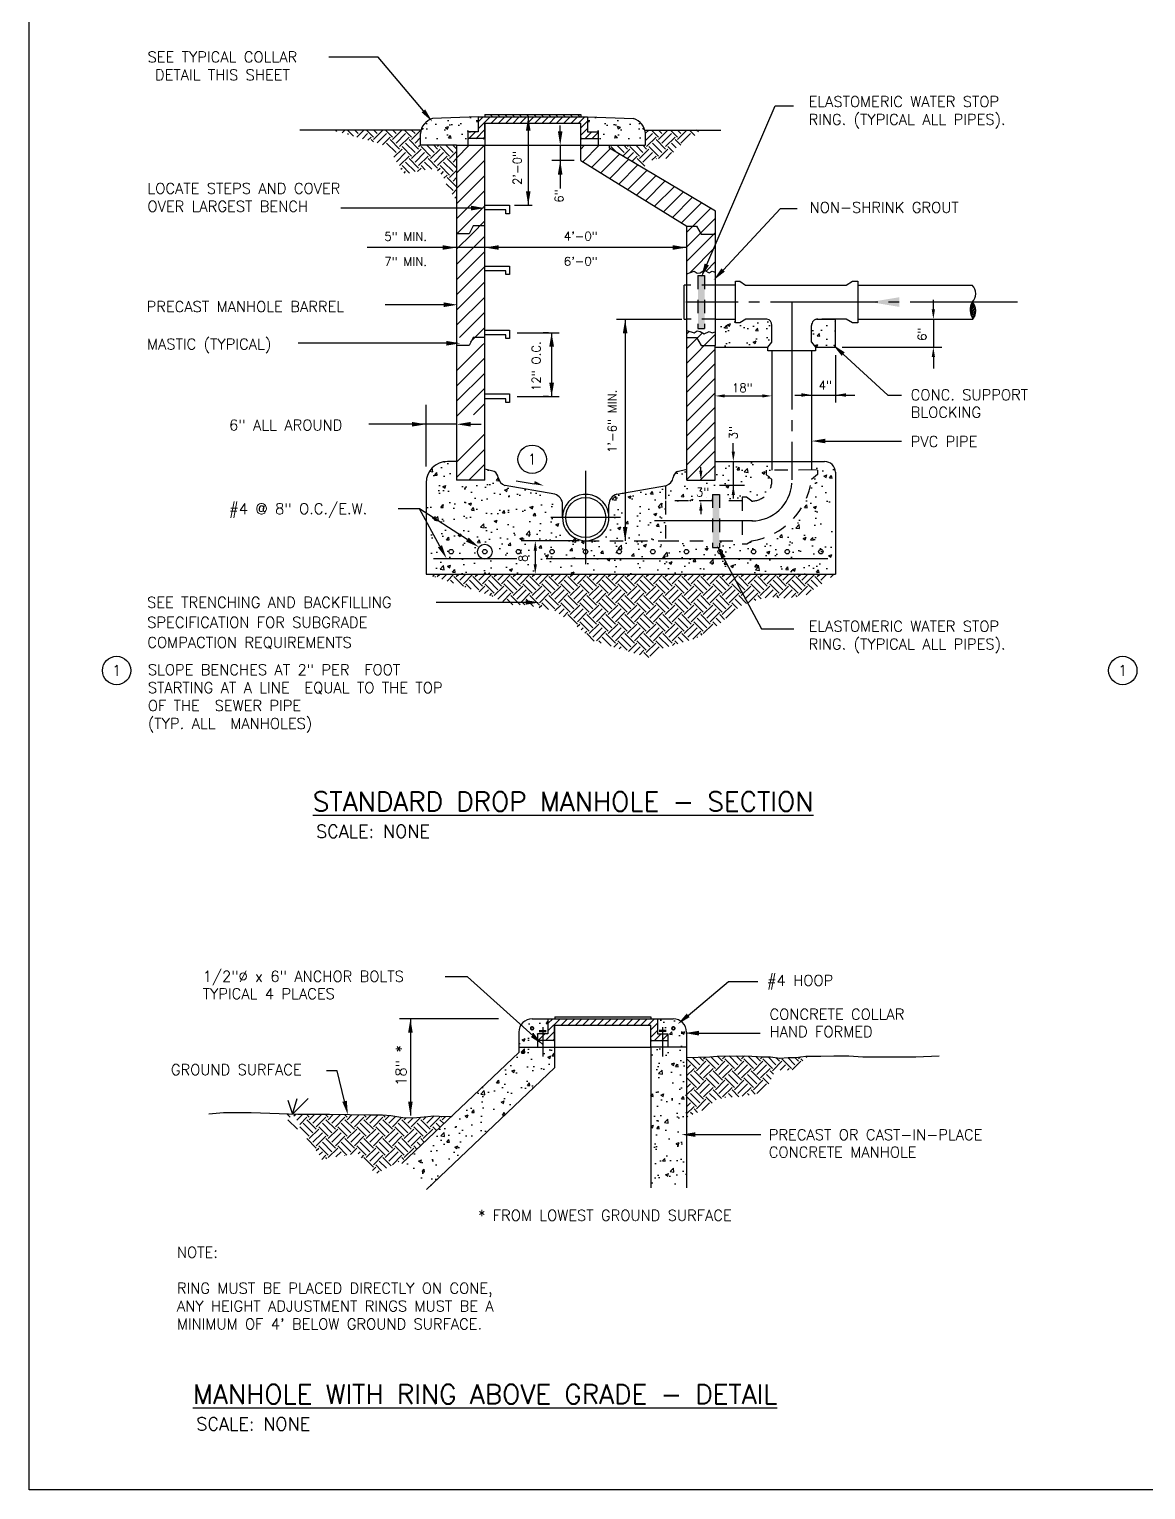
# Model space of a CAD drawing. Header units: inches. Extents: x 2.6 to 32.3, y 1.6 to 22.4.
# Drawn here: x 2.56 to 12.96, y 1.62 to 15.2 of the extents above; entities that cross this region are included whole.
import ezdxf
from ezdxf.enums import TextEntityAlignment as Align

# ---------------------------------------------------------------- set-up
doc = ezdxf.new("R2010")
doc.units = ezdxf.units.IN
doc.header["$MEASUREMENT"] = 0
doc.linetypes.add('CL7', pattern=[1.1875, 1, -0.0625, 0.0625, -0.0625])
doc.linetypes.add('HD2', pattern=[0.1875, 0.125, -0.0625])
for name, color, linetype in [('W-ANNO-COMM-CENT', 1, 'CL7'), ('W-ANNO-TXT2', 2, 'Continuous'), ('W-ANNO-TXT4', 4, 'Continuous'), ('W-COMM-DET1', 1, 'Continuous'), ('W-COMM-DET2', 2, 'Continuous'), ('W-COMM-DET3', 3, 'Continuous'), ('W-COMM-DET4', 4, 'Continuous'), ('W-XANNO-COMM-TXT2', 2, 'Continuous'), ('W-XANNO-COMM-TXT4', 4, 'Continuous'), ('W-XCOMM-DET1', 1, 'Continuous'), ('W-XCOMM-DET2', 2, 'Continuous'), ('W-XCOMM-DET3', 3, 'Continuous'), ('W-XCOMM-DET4', 4, 'Continuous')]:
    doc.layers.add(name, color=color, linetype=linetype)
doc.styles.add('10', font='ROMANS.shx', dxfattribs={"height": 0.1})
doc.styles.add('12', font='ROMANS.shx', dxfattribs={"height": 0.12})
doc.styles.add('18', font='ROMANS.shx', dxfattribs={"height": 0.18})
doc.styles.add('6', font='ROMANS', dxfattribs={"height": 0.06})
doc.styles.add('8', font='ROMANS.shx', dxfattribs={"height": 0.08})
pattern_1 = [(45, (0, 46.28589), (1e-17, 0.1767767), [0.125, -0.125]), (45, (-0.03315, 46.31904), (1e-17, 0.1767767), [0.125, -0.125]), (45, (-0.06629, 46.35218), (1e-17, 0.1767767), [0.125, -0.125]), (135, (-0.06629, 46.37428), (-0.1767767, 3e-17), [0.125, -0.125]), (135, (-0.03315, 46.40742), (-0.1767767, 3e-17), [0.125, -0.125]), (135, (1e-17, 46.44057), (-0.1767767, 3e-17), [0.125, -0.125])]
pattern_2 = [(50, (2.35437, -43.33512), (0.2869041, -0.0251009), [0.03, -0.33]), (355, (2.35437, -43.33512), (-0.0555005, 0.3008769), [0.024, -0.264]), (100.4514, (2.37827, -43.3372), (0.2314038, 0.2757758), [0.025496, -0.2804568]), (46.1842, (2.35437, -43.25512), (0.4268964, -0.0662076), [0.045, -0.495]), (96.6356, (2.38994, -43.26064), (0.373865, 0.389647), [0.038244, -0.4206852]), (351.1842, (2.35437, -43.2551), (0.3738648, 0.3896474), [0.036, -0.396]), (21, (2.39437, -43.27512), (0.2387628, -0.1610476), [0.03, -0.33]), (326, (2.39437, -43.27512), (0.0973261, 0.29006), [0.024, -0.264]), (71.4514, (2.41426, -43.28854), (0.336089, 0.1290122), [0.025496, -0.2804568]), (37.5, (2.35437, -43.33512), (0.00486394, 0.13315754), [0, -0.2608, 0, -0.268, 0, -0.265]), (7.5, (2.35437, -43.33512), (0.1052278, 0.1577647), [0, -0.1528, 0, -0.2548, 0, -0.101]), (327.5, (2.26517, -43.33512), (0.21352897, -0.00902195), [0, -0.1, 0, -0.312, 0, -0.414]), (317.5, (2.22517, -43.33512), (0.2332745, 0.040042), [0, -0.13, 0, -0.2072, 0, -0.294])]

# ---------------------------------------------------------------- blocks, each defined once
blk = doc.blocks.new('*X8')
at = {"color": 0}
for p, q in [((13.229, 21.361), (13.377, 21.509)), ((13.229, 21.449), (13.288, 21.509)), ((13.384, 21.427), (13.465, 21.509)), ((13.472, 21.427), (13.554, 21.509)), ((13.561, 21.427), (13.642, 21.509)), ((13.649, 21.427), (13.73, 21.509)), ((13.738, 21.427), (13.819, 21.509)), ((13.826, 21.427), (13.907, 21.509)), ((13.914, 21.427), (13.996, 21.509)), ((14.003, 21.427), (14.084, 21.509)), ((14.091, 21.427), (14.172, 21.509)), ((14.179, 21.427), (14.261, 21.509)), ((14.268, 21.427), (14.349, 21.509)), ((14.356, 21.427), (14.437, 21.509)), ((14.445, 21.427), (14.526, 21.509)), ((13.102, 21.322), (13.103, 21.323)), ((13.11, 21.242), (13.191, 21.323)), ((13.199, 21.242), (13.31, 21.354)), ((14.48, 21.374), (14.561, 21.455)), ((14.48, 21.285), (14.561, 21.367)), ((14.525, 21.242), (14.606, 21.323)), ((14.613, 21.242), (14.688, 21.317)), ((13.287, 21.242), (13.31, 21.265))]:
    blk.add_line(p, q, dxfattribs=at)
blk = doc.blocks.new('*X9')
at = {"color": 0}
for p, q in [((13.316, 21.509), (13.312, 21.513)), ((13.405, 21.509), (13.38, 21.534)), ((13.493, 21.509), (13.468, 21.534)), ((13.582, 21.509), (13.557, 21.534)), ((13.67, 21.509), (13.645, 21.534)), ((13.758, 21.509), (13.733, 21.534)), ((13.847, 21.509), (13.822, 21.534)), ((13.935, 21.509), (13.91, 21.534)), ((14.024, 21.509), (13.999, 21.534)), ((14.112, 21.509), (14.087, 21.534)), ((14.2, 21.509), (14.175, 21.534)), ((14.289, 21.509), (14.264, 21.534)), ((14.377, 21.509), (14.352, 21.534)), ((14.465, 21.509), (14.44, 21.534))]:
    blk.add_line(p, q, dxfattribs=at)
blk = doc.blocks.new('*X10')
at = {"color": 0}
for p, q in [((19.401, 21.08), (19.424, 21.104)), ((19.412, 21.109), (19.416, 21.113)), ((19.393, 21.037), (19.438, 21.082)), ((19.393, 21.02), (19.444, 21.07)), ((19.395, 21.057), (19.432, 21.093)), ((19.395, 21.003), (19.449, 21.057)), ((19.397, 20.988), (19.452, 21.043)), ((19.401, 20.974), (19.454, 21.027)), ((19.405, 20.961), (19.454, 21.01)), ((19.411, 20.948), (19.451, 20.989)), ((19.417, 20.937), (19.442, 20.962))]:
    blk.add_line(p, q, dxfattribs=at)
blk = doc.blocks.new('CNOTE')
blk.add_circle((0, 0), 0.132)
at = {"style": '10'}
blk.add_attdef('NOTE', text='', height=0.1, dxfattribs=at).set_placement((0, 0), align=Align.MIDDLE)
blk = doc.blocks.new('*X13')
at = {"color": 0}
for p, q in [((25.566, 12.64), (25.536, 12.67)), ((25.601, 12.652), (25.617, 12.668)), ((25.628, 12.613), (25.682, 12.667)), ((25.654, 12.573), (25.721, 12.64)), ((25.743, 12.64), (25.716, 12.667)), ((25.743, 12.617), (25.791, 12.666)), ((25.776, 12.584), (25.857, 12.665)), ((25.809, 12.551), (25.898, 12.64)), ((25.92, 12.64), (25.894, 12.665)), ((25.92, 12.617), (25.967, 12.664)), ((25.953, 12.584), (26.032, 12.663)), ((25.986, 12.551), (26.075, 12.64)), ((26.097, 12.64), (26.074, 12.663)), ((26.097, 12.617), (26.141, 12.661)), ((26.13, 12.584), (26.206, 12.66)), ((26.163, 12.551), (26.251, 12.64)), ((26.273, 12.64), (26.253, 12.66)), ((26.273, 12.617), (26.315, 12.659)), ((26.307, 12.584), (26.381, 12.659)), ((26.34, 12.551), (26.428, 12.64)), ((26.45, 12.64), (26.432, 12.658)), ((26.45, 12.617), (26.486, 12.653)), ((26.483, 12.584), (26.544, 12.645)), ((26.517, 12.551), (26.602, 12.636)), ((26.693, 12.551), (26.778, 12.636)), ((26.804, 12.617), (26.827, 12.641)), ((26.837, 12.584), (26.902, 12.65)), ((26.87, 12.551), (26.958, 12.64)), ((26.981, 12.64), (26.975, 12.645)), ((26.981, 12.617), (27.008, 12.645)), ((25.633, 12.529), (25.544, 12.617)), ((25.743, 12.463), (25.655, 12.551)), ((25.776, 12.496), (25.688, 12.584)), ((25.809, 12.529), (25.721, 12.617)), ((25.743, 12.441), (25.831, 12.529)), ((25.92, 12.463), (25.831, 12.551)), ((25.953, 12.496), (25.865, 12.584)), ((25.986, 12.529), (25.898, 12.617)), ((25.92, 12.441), (26.008, 12.529)), ((26.097, 12.463), (26.008, 12.551)), ((26.13, 12.496), (26.041, 12.584)), ((26.163, 12.529), (26.075, 12.617)), ((26.097, 12.441), (26.185, 12.529)), ((26.273, 12.463), (26.185, 12.551)), ((26.307, 12.496), (26.218, 12.584)), ((26.34, 12.529), (26.251, 12.617)), ((26.273, 12.441), (26.362, 12.529)), ((26.45, 12.463), (26.362, 12.551)), ((26.483, 12.496), (26.395, 12.584)), ((26.517, 12.529), (26.428, 12.617)), ((26.45, 12.441), (26.539, 12.529)), ((26.627, 12.463), (26.539, 12.551)), ((26.66, 12.496), (26.572, 12.584)), ((26.693, 12.529), (26.605, 12.617)), ((26.627, 12.617), (26.641, 12.631)), ((26.627, 12.441), (26.715, 12.529)), ((26.66, 12.584), (26.709, 12.633)), ((26.804, 12.463), (26.715, 12.551)), ((26.837, 12.496), (26.749, 12.584)), ((26.87, 12.529), (26.782, 12.617)), ((26.804, 12.441), (26.892, 12.529)), ((26.93, 12.513), (26.892, 12.551)), ((26.964, 12.545), (26.925, 12.584)), ((26.998, 12.578), (26.958, 12.617)), ((25.809, 12.352), (25.721, 12.441)), ((25.776, 12.408), (25.865, 12.496)), ((25.809, 12.374), (25.898, 12.463)), ((25.92, 12.286), (25.831, 12.374)), ((25.953, 12.319), (25.865, 12.408)), ((25.986, 12.352), (25.898, 12.441)), ((25.953, 12.408), (26.041, 12.496)), ((25.986, 12.374), (26.075, 12.463)), ((26.094, 12.288), (26.008, 12.374)), ((26.13, 12.319), (26.041, 12.408)), ((26.163, 12.352), (26.075, 12.441)), ((26.13, 12.408), (26.218, 12.496)), ((26.163, 12.374), (26.251, 12.463)), ((26.273, 12.286), (26.185, 12.374)), ((26.307, 12.319), (26.218, 12.408)), ((26.34, 12.352), (26.251, 12.441)), ((26.307, 12.408), (26.395, 12.496)), ((26.34, 12.374), (26.428, 12.463)), ((26.45, 12.286), (26.362, 12.374)), ((26.483, 12.319), (26.395, 12.408)), ((26.517, 12.352), (26.428, 12.441)), ((26.483, 12.408), (26.572, 12.496)), ((26.517, 12.374), (26.605, 12.463)), ((26.627, 12.286), (26.539, 12.374)), ((26.66, 12.319), (26.572, 12.408)), ((26.693, 12.352), (26.605, 12.441)), ((26.66, 12.408), (26.749, 12.496)), ((26.693, 12.374), (26.782, 12.463)), ((26.749, 12.341), (26.715, 12.374)), ((26.783, 12.373), (26.749, 12.408)), ((26.817, 12.406), (26.782, 12.441)), ((25.809, 12.33), (25.831, 12.352)), ((25.834, 12.289), (25.865, 12.319)), ((25.859, 12.248), (25.898, 12.286)), ((25.907, 12.254), (25.898, 12.264)), ((25.92, 12.264), (26.008, 12.352)), ((25.992, 12.27), (26.041, 12.319)), ((26.073, 12.284), (26.075, 12.286)), ((26.127, 12.294), (26.185, 12.352)), ((26.198, 12.299), (26.218, 12.319)), ((26.229, 12.263), (26.251, 12.286)), ((26.34, 12.175), (26.251, 12.264)), ((26.273, 12.264), (26.362, 12.352)), ((26.307, 12.231), (26.395, 12.319)), ((26.34, 12.198), (26.428, 12.286)), ((26.461, 12.165), (26.395, 12.231)), ((26.505, 12.187), (26.428, 12.264)), ((26.45, 12.264), (26.539, 12.352)), ((26.483, 12.231), (26.572, 12.319)), ((26.517, 12.198), (26.605, 12.286)), ((26.578, 12.225), (26.572, 12.231)), ((26.622, 12.247), (26.605, 12.264)), ((26.627, 12.264), (26.715, 12.352)), ((26.331, 12.145), (26.362, 12.175)), ((26.417, 12.142), (26.362, 12.198)), ((26.371, 12.119), (26.395, 12.142))]:
    blk.add_line(p, q, dxfattribs=at)
blk = doc.blocks.new('*X12')
at = {"color": 0}
for p, q in [((13.229, 21.361), (13.377, 21.509)), ((13.229, 21.449), (13.288, 21.509)), ((13.384, 21.427), (13.465, 21.509)), ((13.472, 21.427), (13.554, 21.509)), ((13.561, 21.427), (13.642, 21.509)), ((13.649, 21.427), (13.73, 21.509)), ((13.738, 21.427), (13.819, 21.509)), ((13.826, 21.427), (13.907, 21.509)), ((13.914, 21.427), (13.996, 21.509)), ((14.003, 21.427), (14.084, 21.509)), ((14.091, 21.427), (14.172, 21.509)), ((14.179, 21.427), (14.261, 21.509)), ((14.268, 21.427), (14.349, 21.509)), ((14.356, 21.427), (14.437, 21.509)), ((14.445, 21.427), (14.526, 21.509)), ((13.102, 21.322), (13.103, 21.323)), ((13.11, 21.242), (13.191, 21.323)), ((13.199, 21.242), (13.31, 21.354)), ((14.48, 21.374), (14.561, 21.455)), ((14.48, 21.285), (14.561, 21.367)), ((14.525, 21.242), (14.606, 21.323)), ((14.613, 21.242), (14.688, 21.317)), ((13.287, 21.242), (13.31, 21.265))]:
    blk.add_line(p, q, dxfattribs=at)

msp = doc.modelspace()

# ---------------------------------------------------------------- hatches: boundary and pattern name
at = {"layer": 'W-COMM-DET1'}
h = msp.add_hatch(dxfattribs=at)
h.set_pattern_fill('EARTH', color=256, scale=0.5, angle=45, style=0)
h.set_pattern_definition(pattern_1)
h.paths.add_polyline_path([(5.386, 14.266), (6.209, 14.266), (6.203, 14.125), (6.54, 14.125), (6.54, 13.612), (6.463, 13.722), (6.415, 13.838), (6.347, 13.907), (6.223, 13.893), (6.113, 13.866), (6.045, 13.866), (5.942, 14.037), (5.894, 14.113), (5.825, 14.14)])
h = msp.add_hatch(dxfattribs=at)
h.set_pattern_fill('AR-CONC', color=256, scale=0.04, style=0)
h.set_pattern_definition([(50, (12.59717, 1277.0765), (0.286904073, -0.025100854), [0.03, -0.33]), (355, (12.59717, 1277.0765), (-0.055500533, 0.300876853), [0.024, -0.264]), (100.4514, (12.62108, 1277.0744), (0.23140375, 0.275775817), [0.025496076, -0.280456845]), (46.1842, (12.59717, 1277.1565), (0.42689642, -0.06620761), [0.045, -0.495]), (96.6356, (12.63274, 1277.151), (0.37386508, 0.38964715), [0.03824412, -0.4206852]), (351.1842, (12.59717, 1277.1565), (0.37386478, 0.38964744), [0.036, -0.396]), (21, (12.63717, 1277.1365), (0.23876282, -0.161047556), [0.03, -0.33]), (326, (12.63717, 1277.1365), (0.09732613, 0.29006002), [0.024, -0.264]), (71.4514, (12.65707, 1277.12308), (0.33608905, 0.1290122), [0.025496076, -0.280456845]), (37.5, (12.59717, 1277.0765), (0.004863942, 0.1331575415), [0, -0.2608, 0, -0.268, 0, -0.265]), (7.5, (12.59717, 1277.0765), (0.105227815, 0.157764685), [0, -0.1528, 0, -0.2548, 0, -0.101]), (327.5, (12.50797, 1277.0765), (0.2135289745, -0.009021949), [0, -0.1, 0, -0.312, 0, -0.414]), (317.5, (12.46797, 1277.0765), (0.233274468, 0.040041993), [0, -0.13, 0, -0.2072, 0, -0.294])])
h.paths.add_polyline_path([(6.743, 14.391), (6.205, 14.391), (6.205, 14.187), (6.542, 14.187), (6.645, 14.187), (6.645, 14.249), (6.743, 14.249)])
h.paths.add_polyline_path([(6.554, 14.279, -1), (6.524, 14.279, -1)], flags=16)
h.paths.add_polyline_path([(6.317, 14.279, -1), (6.287, 14.279, -1)], flags=16)
h = msp.add_hatch(dxfattribs=at)
h.set_pattern_fill('AR-CONC', color=256, scale=0.04, style=0)
h.set_pattern_definition([(130, (1.9055, 1277.0765), (-0.286904073, -0.025100854), [0.03, -0.33]), (185, (1.9055, 1277.0765), (0.055500533, 0.300876853), [0.024, -0.264]), (79.5486, (1.88158, 1277.0744), (-0.23140375, 0.275775817), [0.025496076, -0.280456845]), (133.8158, (1.9055, 1277.1565), (-0.42689642, -0.06620761), [0.045, -0.495]), (83.3644, (1.8699, 1277.151), (-0.37386508, 0.38964715), [0.03824412, -0.4206852]), (188.8158, (1.9055, 1277.1565), (-0.37386478, 0.38964744), [0.036, -0.396]), (159, (1.8655, 1277.1365), (-0.23876282, -0.161047556), [0.03, -0.33]), (214, (1.8655, 1277.1365), (-0.09732613, 0.29006002), [0.024, -0.264]), (108.5486, (1.8456, 1277.12308), (-0.33608905, 0.1290122), [0.025496076, -0.280456845]), (142.5, (1.90549, 1277.0765), (-0.004863942, 0.1331575415), [0, -0.2608, 0, -0.268, 0, -0.265]), (172.5, (1.90549, 1277.0765), (-0.105227815, 0.157764685), [0, -0.1528, 0, -0.2548, 0, -0.101]), (212.5, (1.99469, 1277.0765), (-0.2135289745, -0.009021949), [0, -0.1, 0, -0.312, 0, -0.414]), (222.5, (2.0347, 1277.0765), (-0.233274468, 0.040041993), [0, -0.13, 0, -0.2072, 0, -0.294])])
h.paths.add_polyline_path([(7.76, 14.391), (8.297, 14.391), (8.297, 14.187), (7.961, 14.187), (7.857, 14.187), (7.857, 14.249), (7.76, 14.249)])
h.paths.add_polyline_path([(7.949, 14.279, 1), (7.979, 14.279, 1)], flags=16)
h.paths.add_polyline_path([(8.186, 14.279, 1), (8.215, 14.279, 1)], flags=16)
h = msp.add_hatch(dxfattribs=at)
h.set_pattern_fill('EARTH', color=256, scale=0.5, angle=45, style=0)
h.set_pattern_definition(pattern_1)
h.paths.add_polyline_path([(8.737, 14.266), (8.292, 14.266), (8.297, 14.234), (8.297, 14.125), (7.963, 14.125), (7.971, 14.093), (8.277, 13.911), (8.321, 13.975), (8.398, 13.998), (8.484, 14.002), (8.547, 14.034), (8.578, 14.097), (8.61, 14.12), (8.682, 14.147), (8.809, 14.266)])
at = {"layer": 'W-COMM-DET1', "linetype": 'HD2'}
msp.add_hatch(color=256, dxfattribs=at).paths.add_polyline_path([(8.848, 12.42), (8.786, 12.42), (8.786, 12.913), (8.848, 12.913)])
at = {"layer": 'W-COMM-DET1'}
h = msp.add_hatch(dxfattribs=at)
h.set_pattern_fill('AR-CONC', color=256, scale=0.04, style=0)
h.set_pattern_definition([(50, (12.59543, 1277.01451), (0.286904073, -0.025100854), [0.03, -0.33]), (355, (12.59543, 1277.0145), (-0.055500533, 0.300876853), [0.024, -0.264]), (100.4514, (12.61933, 1277.01242), (0.23140375, 0.275775817), [0.025496076, -0.280456845]), (46.1842, (12.59543, 1277.0945), (0.42689642, -0.06620761), [0.045, -0.495]), (96.6356, (12.631, 1277.089), (0.37386508, 0.38964715), [0.03824412, -0.4206852]), (351.1842, (12.59543, 1277.0945), (0.37386478, 0.38964744), [0.036, -0.396]), (21, (12.63543, 1277.07451), (0.23876282, -0.161047556), [0.03, -0.33]), (326, (12.63543, 1277.0745), (0.09732613, 0.29006002), [0.024, -0.264]), (71.4514, (12.65532, 1277.0611), (0.33608905, 0.1290122), [0.025496076, -0.280456845]), (37.5, (12.59543, 1277.01451), (0.004863942, 0.1331575415), [0, -0.2608, 0, -0.268, 0, -0.265]), (7.5, (12.59543, 1277.01451), (0.105227815, 0.157764685), [0, -0.1528, 0, -0.2548, 0, -0.101]), (327.5, (12.50623, 1277.01451), (0.2135289745, -0.009021949), [0, -0.1, 0, -0.312, 0, -0.414]), (317.5, (12.46623, 1277.01451), (0.233274468, 0.040041993), [0, -0.13, 0, -0.2072, 0, -0.294])])
h.paths.add_polyline_path([(9.475, 12.45, 0.368094), (9.437, 12.507), (9.231, 12.507), (9.176, 12.473), (9.135, 12.473), (9.135, 12.507), (8.947, 12.507), (8.947, 12.247), (9.436, 12.247), (9.475, 12.294), (9.475, 12.346)])
h.paths.add_polyline_path([(10.066, 12.507), (9.889, 12.507, 0.344562), (9.844, 12.451), (9.844, 12.346), (9.844, 12.295), (9.881, 12.247), (10.066, 12.247)])
h = msp.add_hatch(dxfattribs=at)
h.set_pattern_fill('AR-CONC', color=256, scale=0.04, style=0)
h.set_pattern_definition([(50, (10.91697, 0), (0.286904, -0.025101), [0.03, -0.33]), (355, (10.91697, 0), (-0.0555005, 0.300877), [0.024, -0.264]), (100.4514, (10.94088, -0.0021), (0.2314035, 0.275776), [0.025496, -0.280457]), (46.1842, (10.91697, 0.08), (0.426897, -0.066208), [0.045, -0.495]), (96.6356, (10.95255, 0.0745), (0.373865, 0.389647), [0.038244, -0.420686]), (351.184, (10.91697, 0.08), (0.373865, 0.389647), [0.036, -0.396]), (21, (10.95697, 0.06), (0.238763, -0.1610476), [0.03, -0.33]), (326, (10.95697, 0.06), (0.097326, 0.29006), [0.024, -0.264]), (71.4514, (10.97687, 0.04658), (0.336089, 0.1290125), [0.025496, -0.280457]), (37.5, (10.91697, 0), (0.0048639, 0.1331575), [0, -0.2608, 0, -0.268, 0, -0.265]), (7.5, (10.91697, 0), (0.1052278, 0.1577647), [0, -0.1528, 0, -0.2548, 0, -0.101]), (327.5, (10.82777, 0), (0.213529, -0.00902195), [0, -0.1, 0, -0.312, 0, -0.414]), (317.5, (10.78777, 0), (0.2332745, 0.040042), [0, -0.13, 0, -0.2072, 0, -0.294])])
edge = h.paths.add_edge_path(flags=16)
edge.add_arc((6.803, 10.345), 0.0685, 0, 360)
edge = h.paths.add_edge_path()
edge.add_line((6.803, 11.114), (6.803, 11.009))
edge.add_line((6.803, 11.009), (6.54, 11.009))
edge.add_line((6.54, 11.009), (6.54, 11.184))
edge.add_line((6.54, 11.184), (6.456, 11.184))
edge.add_arc((6.456, 10.984), 0.2, 90, 180)
edge.add_line((6.256, 10.984), (6.256, 10.137))
edge.add_line((6.256, 10.137), (10.066, 10.137))
edge.add_line((10.066, 10.137), (10.066, 11.084))
edge.add_arc((9.966, 11.084), 0.1, 0, 90)
edge.add_line((9.966, 11.184), (9.844, 11.184))
edge.add_line((9.844, 11.184), (9.844, 11.105))
edge.add_line((9.844, 11.105), (9.849, 11.105))
edge.add_line((9.849, 11.105), (9.899, 11.104))
edge.add_line((9.899, 11.104), (9.899, 11.064))
edge.add_line((9.899, 11.064), (9.844, 11.018))
edge.add_arc((9.189, 11.1), 0.661, 278.5027, 352.8437, ccw=False)
edge.add_line((9.287, 10.446), (9.242, 10.417))
edge.add_line((9.242, 10.417), (9.2, 10.417))
edge.add_line((9.2, 10.417), (9.2, 10.446))
edge.add_line((9.2, 10.446), (8.986, 10.446))
edge.add_line((8.986, 10.446), (8.986, 10.385))
edge.add_line((8.986, 10.385), (8.923, 10.385))
edge.add_line((8.923, 10.385), (8.923, 10.446))
edge.add_line((8.923, 10.446), (8.485, 10.446))
edge.add_line((8.485, 10.446), (8.485, 10.817))
edge.add_line((8.485, 10.817), (8.923, 10.817))
edge.add_line((8.923, 10.817), (8.923, 10.878))
edge.add_line((8.923, 10.878), (8.986, 10.878))
edge.add_line((8.986, 10.878), (8.986, 10.817))
edge.add_line((8.986, 10.817), (9.2, 10.817))
edge.add_line((9.2, 10.817), (9.2, 10.851))
edge.add_line((9.2, 10.851), (9.239, 10.851))
edge.add_line((9.239, 10.851), (9.287, 10.816))
edge.add_arc((9.286, 11.005), 0.189, 270.1999, 363.8118)
edge.add_line((9.475, 11.018), (9.421, 11.064))
edge.add_line((9.421, 11.064), (9.421, 11.104))
edge.add_line((9.421, 11.104), (9.475, 11.104))
edge.add_line((9.475, 11.104), (9.475, 11.184))
edge.add_line((9.475, 11.184), (8.946, 11.184))
edge.add_line((8.946, 11.184), (8.946, 11.009))
edge.add_line((8.946, 11.009), (8.682, 11.009))
edge.add_line((8.682, 11.009), (8.682, 11.114))
edge.add_line((8.682, 11.114), (8.595, 11.09))
edge.add_arc((8.627, 11.027), 0.0706, 116.8792, 173.8739)
edge.add_arc((8.463, 11.051), 0.0951, 288.3729, 349.5902, ccw=False)
edge.add_line((8.493, 10.961), (8.031, 10.88))
edge.add_arc((8.058, 10.783), 0.1, 105.6326, 180)
edge.add_line((7.958, 10.783), (7.958, 10.663))
edge.add_arc((7.742, 10.663), 0.216, -174.6465, 0.1847, ccw=False)
edge.add_line((7.527, 10.642), (7.527, 10.783))
edge.add_arc((7.427, 10.783), 0.1, 0, 74.3674)
edge.add_line((7.454, 10.88), (6.992, 10.961))
edge.add_arc((7.021, 11.051), 0.0951, 190.4098, 251.6271, ccw=False)
edge.add_arc((6.858, 11.027), 0.0706, 6.1261, 63.1208)
edge.add_line((6.89, 11.09), (6.802, 11.114))
h = msp.add_hatch(dxfattribs=at)
h.set_pattern_fill('EARTH', color=256, scale=0.5, angle=45, style=0)
h.set_pattern_definition([(45, (0.23984, 46.28589), (1e-17, 0.1767767), [0.125, -0.125]), (45, (0.20669, 46.31904), (1e-17, 0.1767767), [0.125, -0.125]), (45, (0.17355, 46.35218), (1e-17, 0.1767767), [0.125, -0.125]), (135, (0.17355, 46.37428), (-0.1767767, 3e-17), [0.125, -0.125]), (135, (0.20669, 46.40742), (-0.1767767, 3e-17), [0.125, -0.125]), (135, (0.23984, 46.44057), (-0.1767767, 3e-17), [0.125, -0.125])])
h.paths.add_polyline_path([(6.256, 10.137), (10.066, 10.137), (9.778, 9.933), (9.6, 9.912), (9.443, 9.926), (9.197, 9.851), (8.937, 9.632), (8.78, 9.543), (8.465, 9.447), (8.335, 9.358), (7.815, 9.516), (7.644, 9.666), (7.453, 9.796), (7.186, 9.851), (7.029, 9.851), (6.885, 9.926)])
h = msp.add_hatch(dxfattribs=at)
h.set_pattern_fill('EARTH', color=256, scale=0.5, angle=45, style=0)
h.set_pattern_definition(pattern_1)
h.paths.add_polyline_path([(9.499, 5.504), (9.527, 5.522), (9.668, 5.525), (9.813, 5.652), (9.792, 5.652), (9.697, 5.64), (9.627, 5.64), (9.549, 5.634), (9.461, 5.646), (9.392, 5.646), (9.289, 5.652), (9.201, 5.657), (8.967, 5.652), (8.897, 5.646), (8.681, 5.64), (8.681, 5.083), (8.901, 5.184), (8.936, 5.241), (9.038, 5.269), (9.169, 5.276), (9.408, 5.315)])
at = {"layer": 'W-COMM-DET2', "linetype": 'HD2'}
msp.add_hatch(color=2, dxfattribs=at).paths.add_polyline_path([(8.986, 10.385), (8.923, 10.385), (8.923, 10.878), (8.986, 10.878)])
at = {"layer": 'W-XCOMM-DET1'}
h = msp.add_hatch(dxfattribs=at)
h.set_pattern_fill('AR-CONC', color=256, scale=0.04, style=0)
h.set_pattern_definition(pattern_2)
h.paths.add_polyline_path([(6.032, 4.654), (6.261, 4.412), (7.453, 5.543), (7.453, 5.735), (7.294, 5.735), (7.294, 5.858), (7.391, 5.859), (7.391, 6.001), (7.245, 6.001), (7.12, 5.876), (7.12, 5.687)])
h = msp.add_hatch(dxfattribs=at)
h.set_pattern_fill('AR-CONC', color=256, scale=0.04, style=0)
h.set_pattern_definition(pattern_2)
h.paths.add_polyline_path([(8.347, 4.427), (8.681, 4.427), (8.681, 5.876), (8.556, 6.001), (8.41, 6.001), (8.41, 5.859), (8.507, 5.854), (8.507, 5.735), (8.347, 5.735)])

# ---------------------------------------------------------------- linework, layer by layer
at = {"layer": 'DEFPOINTS'}
msp.add_lwpolyline([(2.562, 22.386), (31.437, 22.386), (31.437, 1.62), (2.562, 1.62)], close=True, dxfattribs=at)
at = {"layer": 'W-ANNO-COMM-CENT'}
for p, q in [((11.761, 12.667), (8.674, 12.667)), ((9.66, 12.667), (9.66, 11.012)), ((7.742, 10.23), (7.742, 11.097)), ((8.067, 10.663), (7.417, 10.663)), ((9.296, 10.632), (8.384, 10.632))]:
    msp.add_line(p, q, dxfattribs=at)
msp.add_arc((9.287, 11.005), 0.374, 270.1999, 356.3017, dxfattribs=at)
at = {"layer": 'W-ANNO-TXT2'}
for p, q in [((5.812, 14.945), (5.351, 14.945)), ((6.231, 14.445), (5.812, 14.945)), ((8.869, 13.017), (9.506, 14.493)), ((9.506, 14.493), (9.676, 14.493)), ((6.674, 13.541), (5.462, 13.541)), ((9.021, 12.965), (9.555, 13.537)), ((9.555, 13.537), (9.709, 13.537)), ((6.419, 12.642), (5.876, 12.642)), ((11.016, 12.509), (11.058, 12.509)), ((6.446, 12.284), (5.066, 12.284)), ((10.138, 12.183), (10.555, 11.802)), ((9.475, 11.779), (9.475, 11.714)), ((10.555, 11.802), (10.682, 11.802)), ((9.974, 11.374), (10.682, 11.374)), ((7.261, 10.973), (7.095, 11)), ((6.195, 10.744), (5.996, 10.744)), ((6.385, 10.396), (6.195, 10.744)), ((6.64, 10.458), (6.195, 10.744)), ((9.025, 10.289), (9.378, 9.626)), ((7.327, 10.137), (7.353, 10.137)), ((7.253, 9.873), (6.351, 9.873)), ((9.378, 9.626), (9.678, 9.626)), ((8.696, 6.032), (9.071, 6.347)), ((9.071, 6.347), (9.344, 6.347)), ((8.797, 5.867), (9.366, 5.867)), ((8.762, 4.923), (9.371, 4.923))]:
    msp.add_line(p, q, dxfattribs=at)
msp.add_circle((6.803, 10.345), 0.0685, dxfattribs=at)
for points in [[(6.248, 14.459), (6.215, 14.431), (6.315, 14.345)], [(6.674, 13.563), (6.674, 13.519), (6.804, 13.541)], [(8.889, 13.008), (8.849, 13.026), (8.817, 12.898)], [(9.037, 12.95), (9.005, 12.98), (8.932, 12.87)], [(6.419, 12.664), (6.419, 12.62), (6.549, 12.642)], [(10.66, 12.712), (10.66, 12.622), (10.39, 12.667)], [(6.446, 12.305), (6.446, 12.262), (6.576, 12.284)], [(10.124, 12.167), (10.153, 12.199), (10.042, 12.271)], [(9.974, 11.353), (9.974, 11.396), (9.844, 11.374)], [(7.269, 11.002), (7.26, 10.973), (7.35, 10.959)], [(6.652, 10.476), (6.628, 10.439), (6.749, 10.387)], [(6.404, 10.406), (6.366, 10.386), (6.447, 10.282)], [(9.006, 10.278), (9.044, 10.299), (8.964, 10.403)], [(7.182, 9.895), (7.182, 9.852), (7.312, 9.873)], [(8.71, 6.016), (8.682, 6.049), (8.597, 5.949)], [(8.797, 5.845), (8.797, 5.889), (8.667, 5.867)], [(8.762, 4.902), (8.762, 4.945), (8.632, 4.923)]]:
    msp.add_solid(points, dxfattribs=at)
at = {"layer": 'W-COMM-DET1'}
for p, q in [((7.207, 14.391), (7.207, 13.568)), ((7.505, 14.255), (7.505, 14.308)), ((6.54, 13.865), (6.8, 14.125)), ((6.54, 14.006), (6.659, 14.125)), ((6.803, 14.125), (7.698, 14.125)), ((7.505, 14.125), (7.505, 13.723)), ((7.698, 14.09), (7.732, 14.125)), ((7.715, 13.972), (7.867, 14.125)), ((7.798, 13.921), (7.971, 14.093)), ((7.882, 13.869), (8.056, 14.043)), ((6.54, 13.723), (6.803, 13.986)), ((7.635, 13.983), (7.427, 13.983)), ((7.966, 13.817), (8.141, 13.992)), ((8.049, 13.765), (8.226, 13.942)), ((8.133, 13.714), (8.31, 13.892)), ((6.54, 13.582), (6.803, 13.845)), ((8.216, 13.662), (8.395, 13.841)), ((8.3, 13.61), (8.48, 13.791)), ((8.383, 13.559), (8.565, 13.74)), ((6.54, 13.441), (6.803, 13.704)), ((8.467, 13.507), (8.65, 13.69)), ((8.55, 13.455), (8.734, 13.639)), ((8.634, 13.404), (8.819, 13.589)), ((6.617, 13.376), (6.803, 13.562)), ((7.08, 13.568), (7.244, 13.568)), ((8.682, 13.317), (8.904, 13.538)), ((6.54, 13.299), (6.617, 13.376)), ((6.686, 13.303), (6.803, 13.421)), ((8.682, 13.182), (8.949, 13.448)), ((6.54, 13.158), (6.686, 13.303)), ((6.54, 13.016), (6.803, 13.279)), ((8.682, 13.047), (8.947, 13.311)), ((8.682, 13.174), (5.708, 13.174)), ((6.54, 12.875), (6.803, 13.138)), ((8.711, 12.94), (8.947, 13.176)), ((6.54, 12.734), (6.803, 12.997)), ((8.862, 12.955), (8.947, 13.041)), ((6.54, 12.592), (6.803, 12.855)), ((6.54, 12.451), (6.803, 12.714)), ((10.978, 12.599), (10.978, 12.689)), ((6.567, 12.336), (6.803, 12.572)), ((8.638, 12.506), (8.029, 12.506)), ((8.109, 12.506), (8.109, 10.446)), ((10.978, 12.509), (10.978, 12.247)), ((6.669, 12.297), (6.803, 12.431)), ((7.104, 12.382), (7.496, 12.382)), ((7.397, 12.382), (7.345, 12.382)), ((7.425, 12.382), (7.425, 11.787)), ((8.682, 12.235), (8.828, 12.381)), ((8.682, 12.1), (8.947, 12.365)), ((6.54, 12.026), (6.776, 12.262)), ((6.776, 12.262), (6.803, 12.289)), ((8.682, 11.965), (8.947, 12.229)), ((10.129, 12.247), (11.058, 12.247)), ((6.54, 11.885), (6.803, 12.148)), ((8.682, 11.829), (8.947, 12.094)), ((10.066, 12.173), (10.066, 11.732)), ((10.978, 12.157), (10.978, 12.05)), ((6.54, 11.744), (6.803, 12.007)), ((8.682, 11.694), (8.947, 11.959)), ((6.54, 11.602), (6.803, 11.865)), ((8.682, 11.559), (8.947, 11.824)), ((6.256, 11.136), (6.256, 11.71)), ((6.697, 11.618), (6.803, 11.724)), ((7.104, 11.787), (7.496, 11.787)), ((7.397, 11.787), (7.345, 11.787)), ((8.682, 11.424), (8.947, 11.688)), ((9.037, 11.794), (9.385, 11.794)), ((9.69, 11.802), (10.247, 11.802)), ((8.682, 11.288), (8.947, 11.553)), ((6.54, 11.53), (5.724, 11.53)), ((6.54, 11.178), (6.803, 11.441)), ((6.672, 11.53), (6.77, 11.53)), ((8.682, 11.153), (8.947, 11.418)), ((6.54, 11.036), (6.803, 11.299)), ((8.682, 11.018), (8.947, 11.283)), ((9.116, 11.274), (9.116, 11.354)), ((6.654, 11.009), (6.803, 11.158)), ((8.809, 11.009), (8.947, 11.148)), ((9.116, 11.184), (9.116, 10.84)), ((8.814, 11.099), (8.814, 11.132)), ((8.987, 10.963), (9.221, 10.963)), ((8.814, 10.727), (8.814, 10.695)), ((7.68, 10.446), (7.142, 10.446)), ((7.273, 10.356), (7.273, 10.227)), ((6.93, 6.001), (6.01, 6.001)), ((6.111, 6.001), (6.111, 5.101))]:
    msp.add_line(p, q, dxfattribs=at)
at = {"layer": 'W-COMM-DET1', "color": 1, "linetype": 'HD2'}
for p, q in [((8.786, 12.913), (8.786, 12.42)), ((8.786, 12.913), (8.848, 12.913)), ((8.848, 12.913), (8.848, 12.42)), ((8.786, 12.42), (8.848, 12.42))]:
    msp.add_line(p, q, dxfattribs=at)
at = {"layer": 'W-COMM-DET1', "linetype": 'HD2'}
for p, q in [((8.947, 12.824), (8.682, 12.824)), ((8.948, 12.507), (8.682, 12.507)), ((10.065, 12.509), (9.903, 12.508)), ((8.485, 10.96), (8.485, 10.817)), ((7.742, 10.446), (8.485, 10.446))]:
    msp.add_line(p, q, dxfattribs=at)
at = {"layer": 'W-COMM-DET1'}
for points in [[(7.186, 14.261), (7.229, 14.261), (7.207, 14.391)], [(7.483, 14.255), (7.526, 14.255), (7.505, 14.125)], [(7.483, 13.853), (7.526, 13.853), (7.505, 13.983)], [(7.229, 13.698), (7.186, 13.698), (7.207, 13.568)], [(6.41, 13.196), (6.41, 13.153), (6.54, 13.174)], [(6.933, 13.153), (6.933, 13.196), (6.803, 13.174)], [(8.552, 13.196), (8.552, 13.153), (8.682, 13.174)], [(8.088, 12.376), (8.131, 12.376), (8.109, 12.506)], [(10.963, 12.599), (10.993, 12.599), (10.978, 12.509)], [(7.403, 12.252), (7.447, 12.252), (7.425, 12.382)], [(10.963, 12.157), (10.993, 12.157), (10.978, 12.247)], [(7.447, 11.917), (7.403, 11.917), (7.425, 11.787)], [(9.037, 11.809), (9.037, 11.779), (8.947, 11.794)], [(9.385, 11.809), (9.385, 11.779), (9.475, 11.794)], [(9.749, 11.786), (9.749, 11.819), (9.849, 11.802)], [(10.166, 11.786), (10.166, 11.819), (10.066, 11.802)], [(6.126, 11.552), (6.126, 11.509), (6.256, 11.53)], [(6.672, 11.552), (6.672, 11.509), (6.542, 11.53)], [(9.101, 11.274), (9.131, 11.274), (9.116, 11.184)], [(8.799, 11.099), (8.829, 11.099), (8.814, 11.009)], [(9.101, 10.873), (9.131, 10.873), (9.116, 10.963)], [(8.799, 10.727), (8.829, 10.727), (8.814, 10.817)], [(8.131, 10.576), (8.088, 10.576), (8.109, 10.446)], [(7.258, 10.356), (7.288, 10.356), (7.273, 10.446)], [(7.258, 10.227), (7.288, 10.227), (7.273, 10.137)], [(6.089, 5.871), (6.132, 5.871), (6.111, 6.001)], [(6.089, 5.231), (6.132, 5.231), (6.111, 5.101)]]:
    msp.add_solid(points, dxfattribs=at)
at = {"layer": 'W-COMM-DET2'}
for p, q in [((6.804, 14.41), (7.698, 14.41)), ((6.804, 14.41), (6.804, 14.391)), ((7.698, 14.41), (7.698, 14.391)), ((6.209, 14.266), (5.08, 14.266)), ((6.741, 14.391), (7.76, 14.391)), ((6.741, 14.391), (6.741, 14.249)), ((7.698, 14.328), (6.803, 14.328)), ((6.803, 14.187), (6.803, 14.328)), ((6.803, 14.328), (6.803, 14.125)), ((7.698, 14.125), (7.698, 14.328)), ((7.76, 14.391), (7.76, 14.249)), ((8.292, 14.266), (8.999, 14.266)), ((6.791, 14.187), (6.643, 14.187)), ((6.644, 14.249), (6.644, 14.125)), ((6.741, 14.249), (6.644, 14.249)), ((7.71, 14.187), (7.856, 14.187)), ((7.76, 14.249), (7.857, 14.249)), ((7.857, 14.249), (7.857, 14.125)), ((8.658, 12.507), (8.658, 12.824)), ((8.682, 12.824), (8.658, 12.824)), ((9.135, 12.824), (8.947, 12.824)), ((9.135, 12.473), (9.135, 12.861)), ((9.135, 12.861), (9.176, 12.861)), ((9.176, 12.861), (9.228, 12.824)), ((9.228, 12.824), (10.167, 12.824)), ((10.167, 12.824), (10.224, 12.861)), ((10.224, 12.861), (10.276, 12.861)), ((10.276, 12.861), (10.276, 12.473)), ((10.276, 12.824), (11.339, 12.824)), ((8.658, 12.507), (8.682, 12.507)), ((8.947, 12.507), (9.135, 12.507)), ((9.233, 12.508), (9.176, 12.473)), ((9.429, 12.508), (9.233, 12.508)), ((9.889, 12.507), (10.066, 12.507)), ((10.167, 12.509), (10.065, 12.509)), ((10.224, 12.473), (10.167, 12.509)), ((10.276, 12.509), (11.345, 12.509)), ((8.682, 12.37), (8.707, 12.395)), ((9.176, 12.473), (9.135, 12.473)), ((9.475, 12.346), (9.475, 12.45)), ((9.844, 12.295), (9.844, 12.45)), ((10.276, 12.473), (10.224, 12.473)), ((9.436, 12.246), (9.476, 12.295)), ((9.436, 12.214), (9.436, 12.246)), ((9.475, 12.294), (9.475, 12.346)), ((9.844, 12.295), (9.882, 12.246)), ((9.882, 12.246), (9.882, 12.214)), ((9.882, 12.214), (9.436, 12.214)), ((9.475, 12.214), (9.475, 11.104)), ((9.844, 12.214), (9.844, 11.184))]:
    msp.add_line(p, q, dxfattribs=at)
at = {"layer": 'W-COMM-DET2', "color": 2, "linetype": 'HD2'}
for p, q in [((9.844, 11.184), (9.844, 11.105)), ((9.849, 11.105), (9.421, 11.104)), ((9.421, 11.104), (9.421, 11.064)), ((9.421, 11.064), (9.475, 11.018)), ((9.899, 11.064), (9.844, 11.018)), ((9.899, 11.104), (9.849, 11.105)), ((9.899, 11.104), (9.899, 11.064)), ((8.923, 10.878), (8.923, 10.385)), ((8.923, 10.878), (8.986, 10.878)), ((8.986, 10.878), (8.986, 10.385)), ((8.923, 10.817), (8.485, 10.817)), ((8.485, 10.817), (8.485, 10.446)), ((9.2, 10.817), (8.986, 10.817)), ((9.2, 10.851), (9.2, 10.417)), ((9.239, 10.851), (9.2, 10.851)), ((9.287, 10.816), (9.239, 10.851)), ((8.485, 10.446), (8.923, 10.446)), ((8.923, 10.385), (8.986, 10.385)), ((8.986, 10.446), (9.2, 10.446)), ((9.2, 10.417), (9.242, 10.417)), ((9.242, 10.417), (9.287, 10.446))]:
    msp.add_line(p, q, dxfattribs=at)
at = {"layer": 'W-COMM-DET2'}
for points in [[(6.803, 13.568), (7.033, 13.568), (7.033, 13.489), (6.998, 13.489), (6.998, 13.524), (6.803, 13.524)], [(6.803, 13.002), (7.033, 13.002), (7.033, 12.922), (6.998, 12.922), (6.998, 12.958), (6.803, 12.958)], [(8.682, 12.931), (8.752, 12.953), (8.781, 12.935), (8.807, 12.94), (8.846, 12.964), (8.892, 12.94), (8.92, 12.953), (8.948, 12.944)], [(6.803, 12.407), (7.033, 12.407), (7.033, 12.327), (6.998, 12.327), (6.998, 12.362), (6.803, 12.362)], [(8.682, 12.402), (8.752, 12.381), (8.781, 12.398), (8.807, 12.394), (8.846, 12.37), (8.892, 12.394), (8.92, 12.381), (8.948, 12.389)], [(6.803, 11.812), (7.033, 11.812), (7.033, 11.732), (6.998, 11.732), (6.998, 11.767), (6.803, 11.767)]]:
    msp.add_lwpolyline(points, dxfattribs=at)
msp.add_circle((7.742, 10.663), 0.186, dxfattribs=at)
for centre, radius, start, end in [((6.791, 14.199), 0.0125, 270, 0), ((7.71, 14.199), 0.0125, 180, 270), ((11.264, 12.745), 0.109, 313.8164, 46.1836), ((11.479, 12.593), 0.158, 151.9837, 211.8685), ((11.257, 12.585), 0.116, 319.1949, 44.6573), ((9.422, 12.456), 0.0527, 353.2996, 82.3913), ((9.902, 12.45), 0.0578, 89.384, 180.6565), ((7.742, 10.663), 0.216, 10.194, 179.8153)]:
    msp.add_arc(centre, radius, start, end, dxfattribs=at)
at = {"layer": 'W-COMM-DET2', "color": 2, "linetype": 'HD2'}
for centre, radius, start, end in [((9.189, 11.1), 0.661, 278.5027, 352.8437), ((9.286, 11.005), 0.189, 270.1999, 3.8118)]:
    msp.add_arc(centre, radius, start, end, dxfattribs=at)
at = {"layer": 'W-COMM-DET3'}
for p, q in [((6.741, 14.391), (6.315, 14.374)), ((7.76, 14.391), (8.186, 14.374)), ((6.203, 14.234), (6.203, 14.125)), ((8.297, 14.234), (8.297, 14.125)), ((6.54, 14.125), (6.203, 14.125)), ((6.54, 14.125), (6.54, 11.009)), ((6.54, 14.125), (6.803, 14.125)), ((6.803, 11.009), (6.803, 14.125)), ((7.698, 14.125), (7.963, 14.125)), ((7.698, 13.983), (7.698, 14.125)), ((7.963, 14.098), (7.963, 14.125)), ((7.963, 14.125), (8.297, 14.125)), ((8.949, 13.512), (7.963, 14.098)), ((7.698, 13.983), (8.682, 13.374)), ((8.946, 11.009), (8.949, 13.512)), ((6.694, 13.376), (6.657, 13.302)), ((6.803, 13.376), (6.694, 13.376)), ((8.682, 11.009), (8.682, 13.374)), ((8.682, 13.372), (8.774, 13.372)), ((8.774, 13.372), (8.817, 13.3)), ((6.657, 13.302), (6.54, 13.302)), ((8.817, 13.3), (8.947, 13.3)), ((10.066, 12.247), (10.066, 12.507)), ((6.657, 12.262), (6.54, 12.262)), ((6.694, 12.336), (6.657, 12.262)), ((6.803, 12.336), (6.694, 12.336)), ((8.682, 12.336), (8.774, 12.336)), ((8.774, 12.336), (8.817, 12.263)), ((8.817, 12.263), (8.947, 12.263)), ((8.947, 12.247), (9.436, 12.247)), ((9.881, 12.247), (10.066, 12.247)), ((6.54, 11.184), (6.456, 11.184)), ((8.946, 11.184), (9.966, 11.184)), ((6.803, 11.009), (6.54, 11.009)), ((6.89, 11.09), (6.802, 11.114)), ((8.595, 11.09), (8.682, 11.114)), ((8.682, 11.009), (8.946, 11.009)), ((10.066, 11.084), (10.066, 10.137)), ((6.256, 10.984), (6.256, 10.137)), ((7.454, 10.88), (6.992, 10.961)), ((8.031, 10.88), (8.493, 10.961)), ((7.527, 10.663), (7.527, 10.783)), ((7.958, 10.663), (7.958, 10.783)), ((6.256, 10.137), (10.066, 10.137))]:
    msp.add_line(p, q, dxfattribs=at)
for centre, radius, start, end in [((6.359, 14.224), 0.156, 106.3163, 176.3756), ((8.142, 14.224), 0.156, 3.6244, 73.6837), ((6.456, 10.984), 0.2, 90, 180), ((9.966, 11.084), 0.1, 0, 90), ((6.858, 11.027), 0.0706, 6.1261, 63.1208), ((7.021, 11.051), 0.0951, 190.4098, 251.6271), ((8.463, 11.051), 0.0951, 288.3729, 349.5902), ((8.627, 11.027), 0.0706, 116.8792, 173.8739), ((7.427, 10.783), 0.1, 0, 74.3674), ((8.058, 10.783), 0.1, 105.6326, 180), ((7.742, 10.663), 0.216, 179.8153, 0.1847)]:
    msp.add_arc(centre, radius, start, end, dxfattribs=at)
at = {"layer": 'W-COMM-DET4'}
for p, q in [((6.326, 10.282), (7.101, 10.282)), ((7.374, 10.282), (9.995, 10.282))]:
    msp.add_line(p, q, dxfattribs=at)
for centre in [(6.49, 10.345), (6.803, 10.345), (7.116, 10.345), (7.429, 10.345), (7.741, 10.345), (8.054, 10.345), (8.367, 10.345), (8.68, 10.345), (8.993, 10.345), (9.305, 10.345), (9.618, 10.345), (9.931, 10.345)]:
    msp.add_circle(centre, 0.0206, dxfattribs=at)
at = {"layer": 'W-XANNO-COMM-TXT2'}
for p, q in [((6.641, 6.392), (6.433, 6.392)), ((7.342, 5.76), (6.641, 6.392)), ((5.43, 5.517), (5.33, 5.517)), ((5.498, 5.233), (5.43, 5.517))]:
    msp.add_line(p, q, dxfattribs=at)
for points in [[(7.26, 5.863), (7.231, 5.831), (7.342, 5.76)], [(5.519, 5.238), (5.477, 5.228), (5.529, 5.107)]]:
    msp.add_solid(points, dxfattribs=at)
at = {"layer": 'W-XCOMM-DET1'}
msp.add_line((7.453, 5.735), (8.347, 5.735), dxfattribs=at)
at = {"layer": 'W-XCOMM-DET2'}
for p, q in [((7.391, 6.001), (7.391, 5.859)), ((7.391, 6.001), (8.41, 6.001)), ((7.454, 6.02), (7.454, 6.001)), ((7.454, 6.02), (8.348, 6.02)), ((8.348, 6.02), (8.348, 6.001)), ((8.41, 6.001), (8.41, 5.859)), ((7.391, 5.859), (7.294, 5.859)), ((7.294, 5.859), (7.294, 5.735)), ((7.453, 5.939), (7.453, 5.735)), ((7.453, 5.797), (7.453, 5.939)), ((8.347, 5.939), (7.453, 5.939)), ((8.347, 5.735), (8.347, 5.939)), ((8.41, 5.859), (8.507, 5.859)), ((8.507, 5.859), (8.507, 5.735)), ((7.441, 5.797), (7.293, 5.797)), ((8.36, 5.797), (8.506, 5.797)), ((8.681, 5.64), (8.897, 5.646)), ((8.897, 5.646), (8.967, 5.652)), ((8.967, 5.652), (9.201, 5.657)), ((9.201, 5.657), (9.289, 5.652)), ((9.289, 5.652), (9.392, 5.646)), ((9.392, 5.646), (9.461, 5.646)), ((9.461, 5.646), (9.549, 5.634)), ((9.549, 5.634), (9.627, 5.64)), ((9.627, 5.64), (9.697, 5.64)), ((9.697, 5.64), (9.792, 5.652)), ((9.792, 5.652), (9.931, 5.652)), ((9.931, 5.652), (10.052, 5.657)), ((10.052, 5.657), (10.191, 5.657)), ((10.191, 5.657), (10.321, 5.646)), ((10.321, 5.646), (10.469, 5.646)), ((10.469, 5.646), (10.668, 5.646)), ((10.668, 5.646), (10.816, 5.646)), ((10.816, 5.646), (11.033, 5.657)), ((4.969, 5.245), (5.013, 5.113)), ((5.013, 5.113), (5.158, 5.259)), ((5.013, 5.113), (5.056, 5.259)), ((4.371, 5.125), (4.235, 5.114)), ((4.629, 5.127), (4.371, 5.125)), ((5.062, 5.111), (4.629, 5.127)), ((5.357, 5.11), (5.062, 5.111)), ((5.73, 5.104), (5.357, 5.11)), ((5.85, 5.104), (5.73, 5.104)), ((5.927, 5.097), (5.85, 5.104)), ((6.059, 5.075), (5.927, 5.097)), ((6.169, 5.079), (6.059, 5.075)), ((6.204, 5.081), (6.169, 5.079)), ((6.272, 5.088), (6.204, 5.081)), ((6.327, 5.095), (6.272, 5.088)), ((6.378, 5.092), (6.327, 5.095)), ((6.44, 5.088), (6.378, 5.092)), ((6.498, 5.092), (6.44, 5.088))]:
    msp.add_line(p, q, dxfattribs=at)
at = {"layer": 'W-XCOMM-DET2', "const_width": 0.0156}
for points in [[(7.23, 5.912, 1), (7.256, 5.912, 1)], [(8.571, 5.912, -1), (8.545, 5.912, -1)]]:
    msp.add_lwpolyline(points, format="xyb", close=True, dxfattribs=at)
at = {"layer": 'W-XCOMM-DET2'}
for centre, start, end in [((7.441, 5.809), 270, 0), ((8.36, 5.809), 180, 270)]:
    msp.add_arc(centre, 0.0125, start, end, dxfattribs=at)
at = {"layer": 'W-XCOMM-DET3'}
for p, q in [((7.245, 6.001), (7.391, 6.001)), ((8.41, 6.001), (8.556, 6.001)), ((7.12, 5.876), (7.12, 5.687)), ((8.681, 5.876), (8.681, 4.427)), ((7.12, 5.735), (7.453, 5.735)), ((7.453, 5.735), (7.453, 5.543)), ((8.681, 5.735), (8.347, 5.735)), ((8.347, 5.735), (8.347, 4.427)), ((7.12, 5.687), (6.032, 4.654)), ((7.453, 5.543), (6.261, 4.412))]:
    msp.add_line(p, q, dxfattribs=at)
for centre, start, end in [((7.245, 5.876), 90, 180), ((8.556, 5.876), 0, 90)]:
    msp.add_arc(centre, 0.125, start, end, dxfattribs=at)
at = {"layer": 'W-XCOMM-DET4'}
for p, q in [((7.309, 5.892), (7.374, 5.892)), ((7.309, 5.882), (7.374, 5.882)), ((7.342, 5.923), (7.342, 5.649)), ((8.492, 5.892), (8.427, 5.892)), ((8.492, 5.882), (8.427, 5.882)), ((8.458, 5.923), (8.458, 5.649))]:
    msp.add_line(p, q, dxfattribs=at)

# ---------------------------------------------------------------- block references
at = {"layer": 'W-ANNO-TXT2'}
for p in [(7.244, 11.205), (3.376, 9.24), (12.741, 9.24)]:
    msp.add_blockref('CNOTE', p, dxfattribs=at).add_auto_attribs({'NOTE': '1'})
at = {"layer": 'W-COMM-DET1'}
for name, p, xscale, yscale, zscale in [('*X9', (-3.379, -2.064), 0.7650000000000001, 0.7650000000000001, 0.7650000000000001), ('*X8', (-3.379, -2.064), 0.7650000000000001, 0.7650000000000001, 0.7650000000000001), ('*X10', (-5.163, -5.281), 0.8500000000000001, 0.8500000000000001, 0.8500000000000001)]:
    msp.add_blockref(name, p, dxfattribs=dict(at, xscale=xscale, yscale=yscale, zscale=zscale))
at = {"layer": 'W-XCOMM-DET1', "xscale": 0.7650000000000006, "yscale": 0.7650000000000006, "zscale": 0.7650000000000006}
msp.add_blockref('*X12', (-2.729, -10.453), dxfattribs=at)
at = {"layer": 'W-XCOMM-DET1', "color": 1}
msp.add_blockref('*X13', (-20.574, -7.555), dxfattribs=at)

# ---------------------------------------------------------------- texts
at = {"layer": 'W-ANNO-TXT2'}
for s, height, style, p in [('NON-SHRINK GROUT', 0.1, '10', (9.826, 13.497)), ('PRECAST MANHOLE BARREL', 0.1, '6', (3.655, 12.575)), ('MASTIC (TYPICAL)', 0.1, '10', (3.659, 12.226)), ('CONC. SUPPORT', 0.1, '10', (10.767, 11.754)), ('BLOCKING', 0.1, '10', (10.767, 11.592)), ('6" ALL AROUND', 0.1, '6', (4.423, 11.473)), ('PVC PIPE', 0.1, '10', (10.767, 11.32)), ('#4 @ 8" O.C./E.W.', 0.1, '6', (4.423, 10.694)), ('SEE TRENCHING AND BACKFILLING', 0.1, '6', (3.66, 9.824)), ('SPECIFICATION FOR SUBGRADE', 0.1, '6', (3.661, 9.638)), ('COMPACTION REQUIREMENTS', 0.1, '6', (3.662, 9.451)), ('SCALE: NONE', 0.12, '12', (5.233, 7.684)), ('SCALE: NONE', 0.12, '12', (4.118, 2.172))]:
    msp.add_text(s, height=height, dxfattribs=dict(at, style=style)).set_placement(p)
at = {"layer": 'W-ANNO-TXT2', "style": '8'}
msp.add_text('8"', height=0.08, rotation=90, dxfattribs=at).set_placement((7.2, 10.249))
msp.add_text('8"', height=0.08, rotation=90, dxfattribs=at).set_placement((7.2, 10.249))
at = {"layer": 'W-ANNO-TXT2', "char_height": 0.1, "attachment_point": 1, "style": '10'}
for s, insert, width in [('SEE TYPICAL COLLAR  DETAIL THIS SHEET', (3.664, 14.997), 1.56667), ('ELASTOMERIC WATER STOP RING. (TYPICAL ALL PIPES).', (9.816, 14.582), 2.0857), ('LOCATE STEPS AND COVER OVER LARGEST BENCH', (3.663, 13.774), 2.041), ('ELASTOMERIC WATER STOP RING. (TYPICAL ALL PIPES).', (9.816, 9.702), 2.0857), ('SLOPE BENCHES AT 2" PER  FOOT STARTING AT A LINE  EQUAL TO THE TOP OF THE  SEWER PIPE\\P(TYP. ALL  MANHOLES)', (3.667, 9.297), 3.082)]:
    msp.add_mtext(s, dxfattribs=dict(at, insert=insert, width=width))
at = {"layer": 'W-ANNO-TXT4', "style": '18'}
msp.add_text('%%uSTANDARD DROP MANHOLE - SECTION', height=0.18, dxfattribs=at).set_placement((5.202, 7.931))
at = {"layer": 'W-COMM-DET1', "style": '8'}
for s, p in [('2\'-0"', (7.145, 13.913)), ('6"', (7.534, 13.652)), ('3"', (9.156, 11.452))]:
    msp.add_text(s, height=0.08, rotation=90, dxfattribs=at).set_placement(p, align=Align.CENTER)
for s, p in [('5" MIN.', (6.067, 13.237)), ('4\'-0"', (7.696, 13.24)), ('7" MIN.', (6.067, 13.003)), ('6\'-0"', (7.696, 13.006)), ('3"', (8.831, 10.859))]:
    msp.add_text(s, height=0.08, dxfattribs=at).set_placement(p, align=Align.CENTER)
at = {"layer": 'W-COMM-DET1'}
for s, height, style, p in [('6"', 0.08, '8', (10.913, 12.306)), ('12" O.C.', 0.08, '8', (7.321, 11.839)), ('1\'-6" MIN.', 0.08, '8', (8.029, 11.263)), ('18" *', 0.1, '10', (6.074, 5.377))]:
    msp.add_text(s, height=height, rotation=90, dxfattribs=dict(at, style=style)).set_placement(p)
at = {"layer": 'W-COMM-DET1', "style": '8'}
for s, p in [('18"', (9.103, 11.829)), ('4"', (9.91, 11.853))]:
    msp.add_text(s, height=0.08, dxfattribs=at).set_placement(p)
at = {"layer": 'W-XANNO-COMM-TXT2', "style": '10'}
for s, p in [('1/2"%%c x 6" ANCHOR BOLTS', (4.177, 6.345)), ('#4 HOOP', (9.429, 6.307)), ('TYPICAL 4 PLACES', (4.177, 6.183)), ('CONCRETE COLLAR', (9.453, 5.993)), ('HAND FORMED', (9.453, 5.831)), ('GROUND SURFACE', (3.881, 5.477)), ('PRECAST OR CAST-IN-PLACE', (9.446, 4.872)), ('CONCRETE MANHOLE', (9.446, 4.71)), ('* FROM LOWEST GROUND SURFACE', (6.74, 4.122))]:
    msp.add_text(s, height=0.1, dxfattribs=at).set_placement(p)
at = {"layer": 'W-XANNO-COMM-TXT2', "insert": (3.937, 3.878), "char_height": 0.1, "width": 3.50675, "attachment_point": 1, "style": '10'}
msp.add_mtext("NOTE:\\P\\PRING MUST BE PLACED DIRECTLY ON CONE, ANY HEIGHT ADJUSTMENT RINGS MUST BE A MINIMUM OF 4' BELOW GROUND SURFACE.", dxfattribs=at)
at = {"layer": 'W-XANNO-COMM-TXT4', "style": '18'}
msp.add_text('%%UMANHOLE WITH RING ABOVE GRADE - DETAIL', height=0.18, dxfattribs=at).set_placement((4.087, 2.419))

doc.saveas('drawing.dxf')
